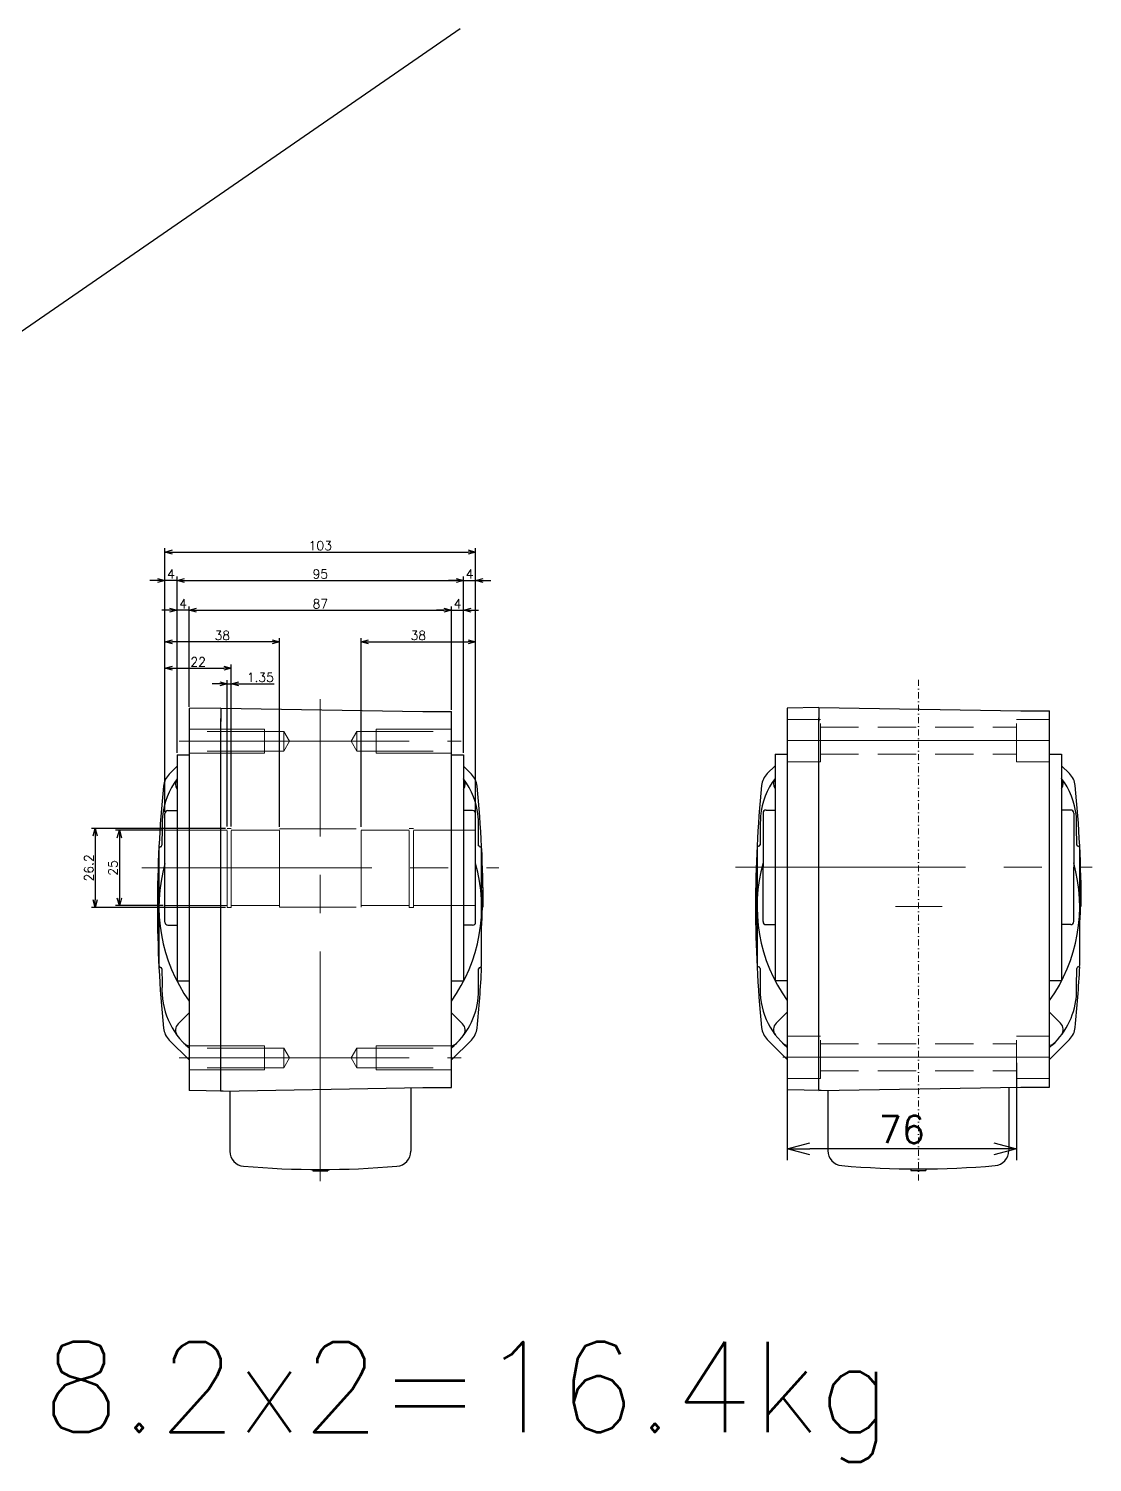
# Model space of a CAD drawing. Header units: millimetres. Extents: x -8731 to 85711, y -14522 to 31379.
# Drawn here: x 45084.9 to 45437.5, y 9695.4 to 10170.8 of the extents above; entities that cross this region are included whole.
import ezdxf

# ---------------------------------------------------------------- set-up
doc = ezdxf.new("R2010")
doc.units = ezdxf.units.MM
doc.header["$LTSCALE"] = 4
doc.header["$PDMODE"] = 99
doc.header["$PDSIZE"] = 1
for name, pattern in [('CENTER2', [28.575, 19.05, -3.175, 3.175, -3.175]), ('DASHDOT', [1, 0.5, -0.25, 0, -0.25]), ('HIDDEN', [9.525, 6.35, -3.175]), ('HIDDEN2', [4.7625, 3.175, -1.5875])]:
    doc.linetypes.add(name, pattern=pattern)
for name, color, linetype, lineweight in [('03_かくれ線', 6, 'HIDDEN2', 13), ('04_HIDDEN', 2, 'HIDDEN', 13), ('04_中心線', 1, 'CENTER2', 9), ('05_CENTER', 4, 'CENTER2', 13), ('08_DIM', 3, 'Continuous', 13)]:
    doc.layers.add(name, color=color, linetype=linetype, lineweight=lineweight)
doc.layers.add('10_DRAFT', color=8, linetype='Continuous', lineweight=0, plot=False)
doc.styles.add('KSS_TXT', font='txt.shx', dxfattribs={"bigfont": 'extfont2.shx'})
doc.dimstyles.new('KSS_DIM', dxfattribs={"dimscale": 3, "dimtxt": 3, "dimasz": 2.5, "dimexe": 1.25, "dimexo": 0.625, "dimtad": 1, "dimdsep": 46, "dimtxsty": 'KSS_TXT', "dimblk": 'OPEN30', "dimcen": 0, "dimazin": 2, "dimtfac": 0.75, "dimtmove": 0, "dimatfit": 3, "dimldrblk": 'OPEN30', "dimfxl": 1, "dimtolj": 1, "dimarcsym": 0})

# ---------------------------------------------------------------- blocks, each defined once
blk = doc.blocks.new('_Open30')
at = {"color": 0, "linetype": 'ByBlock', "lineweight": -2}
for p, q in [((-1, 0.268), (0, 0)), ((0, 0), (-1, -0.268)), ((0, 0), (-1, 0))]:
    blk.add_line(p, q, dxfattribs=at)
blk = doc.blocks.new('*D4134')
at = {"layer": '08_DIM', "color": 0, "lineweight": -2, "transparency": 16777216}
for p, q in [((45130.07, 9911.14), (45130.07, 9968.72)), ((45168.07, 9906.14), (45168.07, 9968.72)), ((45165.57, 9967.47), (45132.57, 9967.47))]:
    blk.add_line(p, q, dxfattribs=at)
at = {"layer": 'Defpoints', "color": 0, "transparency": 16777216}
for p in [(45130.07, 9967.47), (45130.07, 9910.52), (45168.07, 9905.52)]:
    blk.add_point(p, dxfattribs=at)
at = {"layer": '08_DIM', "color": 0, "lineweight": -2, "transparency": 16777216, "xscale": 2.5, "yscale": 2.5, "zscale": 2.5, "rotation": 180}
blk.add_blockref('_Open30', (45130.07, 9967.47), dxfattribs=at)
at = {"layer": '08_DIM', "color": 0, "lineweight": -2, "transparency": 16777216, "xscale": 2.5, "yscale": 2.5, "zscale": 2.5}
blk.add_blockref('_Open30', (45168.07, 9967.47), dxfattribs=at)
at = {"layer": '08_DIM', "color": 0, "transparency": 16777216, "insert": (45149.07, 9969.59), "char_height": 3, "attachment_point": 5, "style": 'KSS_TXT'}
blk.add_mtext('\\A1;38', dxfattribs=at)
blk = doc.blocks.new('*D4135')
at = {"layer": '08_DIM', "color": 0, "lineweight": -2, "transparency": 16777216}
for p, q in [((45195.07, 9906.14), (45195.07, 9968.72)), ((45233.07, 9911.14), (45233.07, 9968.72)), ((45197.57, 9967.47), (45230.57, 9967.47))]:
    blk.add_line(p, q, dxfattribs=at)
at = {"layer": 'Defpoints', "color": 0, "transparency": 16777216}
for p in [(45233.07, 9967.47), (45233.07, 9910.52), (45195.07, 9905.52)]:
    blk.add_point(p, dxfattribs=at)
at = {"layer": '08_DIM', "color": 0, "lineweight": -2, "transparency": 16777216, "xscale": 2.5, "yscale": 2.5, "zscale": 2.5, "rotation": 180}
blk.add_blockref('_Open30', (45195.07, 9967.47), dxfattribs=at)
at = {"layer": '08_DIM', "color": 0, "lineweight": -2, "transparency": 16777216, "xscale": 2.5, "yscale": 2.5, "zscale": 2.5}
blk.add_blockref('_Open30', (45233.07, 9967.47), dxfattribs=at)
at = {"layer": '08_DIM', "color": 0, "transparency": 16777216, "insert": (45214.07, 9969.59), "char_height": 3, "attachment_point": 5, "style": 'KSS_TXT'}
blk.add_mtext('\\A1;38', dxfattribs=at)
blk = doc.blocks.new('*D4137')
at = {"layer": '08_DIM', "color": 0, "lineweight": -2, "transparency": 16777216}
for p, q in [((45130.07, 9911.14), (45130.07, 9959.96)), ((45152.07, 9906.24), (45152.07, 9959.96)), ((45132.57, 9958.71), (45149.57, 9958.71))]:
    blk.add_line(p, q, dxfattribs=at)
at = {"layer": 'Defpoints', "color": 0, "transparency": 16777216}
for p in [(45152.07, 9958.71), (45130.07, 9910.52), (45152.07, 9905.62)]:
    blk.add_point(p, dxfattribs=at)
at = {"layer": '08_DIM', "color": 0, "lineweight": -2, "transparency": 16777216, "xscale": 2.5, "yscale": 2.5, "zscale": 2.5, "rotation": 180}
blk.add_blockref('_Open30', (45130.07, 9958.71), dxfattribs=at)
at = {"layer": '08_DIM', "color": 0, "lineweight": -2, "transparency": 16777216, "xscale": 2.5, "yscale": 2.5, "zscale": 2.5}
blk.add_blockref('_Open30', (45152.07, 9958.71), dxfattribs=at)
at = {"layer": '08_DIM', "color": 0, "transparency": 16777216, "insert": (45141.07, 9960.84), "char_height": 3, "attachment_point": 5, "style": 'KSS_TXT'}
blk.add_mtext('\\A1;22', dxfattribs=at)
blk = doc.blocks.new('*D4138')
at = {"layer": '08_DIM', "color": 0, "lineweight": -2, "transparency": 16777216}
for p, q in [((45150.72, 9906.24), (45150.72, 9954.8)), ((45152.07, 9906.24), (45152.07, 9954.8)), ((45148.22, 9953.55), (45145.72, 9953.55)), ((45150.72, 9953.55), (45152.07, 9953.55)), ((45154.57, 9953.55), (45166.32, 9953.55))]:
    blk.add_line(p, q, dxfattribs=at)
at = {"layer": 'Defpoints', "color": 0, "transparency": 16777216}
for p in [(45152.07, 9953.55), (45150.72, 9905.62), (45152.07, 9905.62)]:
    blk.add_point(p, dxfattribs=at)
at = {"layer": '08_DIM', "color": 0, "lineweight": -2, "transparency": 16777216, "xscale": 2.5, "yscale": 2.5, "zscale": 2.5}
blk.add_blockref('_Open30', (45150.72, 9953.55), dxfattribs=at)
at = {"layer": '08_DIM', "color": 0, "lineweight": -2, "transparency": 16777216, "xscale": 2.5, "yscale": 2.5, "zscale": 2.5, "rotation": 180}
blk.add_blockref('_Open30', (45152.07, 9953.55), dxfattribs=at)
at = {"layer": '08_DIM', "color": 0, "transparency": 16777216, "insert": (45161.69, 9955.68), "char_height": 3, "attachment_point": 5, "style": 'KSS_TXT'}
blk.add_mtext('\\A1;1.35', dxfattribs=at)
blk = doc.blocks.new('*D4139')
at = {"layer": '08_DIM', "color": 0, "lineweight": -2, "transparency": 16777216}
for p, q in [((45129.44, 9905.02), (45113.69, 9905.02)), ((45114.94, 9902.52), (45114.94, 9882.52)), ((45129.44, 9880.02), (45113.69, 9880.02))]:
    blk.add_line(p, q, dxfattribs=at)
at = {"layer": 'Defpoints', "color": 0, "transparency": 16777216}
for p in [(45130.07, 9905.02), (45114.94, 9880.02), (45130.07, 9880.02)]:
    blk.add_point(p, dxfattribs=at)
at = {"layer": '08_DIM', "color": 0, "lineweight": -2, "transparency": 16777216, "xscale": 2.5, "yscale": 2.5, "zscale": 2.5}
for p, rotation in [((45114.94, 9905.02), 90), ((45114.94, 9880.02), 270)]:
    blk.add_blockref('_Open30', p, dxfattribs=dict(at, rotation=rotation))
at = {"layer": '08_DIM', "color": 0, "transparency": 16777216, "insert": (45112.81, 9892.52), "char_height": 3, "attachment_point": 5, "rotation": 90, "style": 'KSS_TXT'}
blk.add_mtext('\\A1;25', dxfattribs=at)
blk = doc.blocks.new('*D4140')
at = {"layer": '08_DIM', "color": 0, "lineweight": -2, "transparency": 16777216}
for p, q in [((45150.09, 9905.62), (45105.69, 9905.62)), ((45106.94, 9903.12), (45106.94, 9881.92)), ((45150.09, 9879.42), (45105.69, 9879.42))]:
    blk.add_line(p, q, dxfattribs=at)
at = {"layer": 'Defpoints', "color": 0, "transparency": 16777216}
for p in [(45150.72, 9905.62), (45106.94, 9879.42), (45150.72, 9879.42)]:
    blk.add_point(p, dxfattribs=at)
at = {"layer": '08_DIM', "color": 0, "lineweight": -2, "transparency": 16777216, "xscale": 2.5, "yscale": 2.5, "zscale": 2.5}
for p, rotation in [((45106.94, 9905.62), 90), ((45106.94, 9879.42), 270)]:
    blk.add_blockref('_Open30', p, dxfattribs=dict(at, rotation=rotation))
at = {"layer": '08_DIM', "color": 0, "transparency": 16777216, "insert": (45104.82, 9892.52), "char_height": 3, "attachment_point": 5, "rotation": 90, "style": 'KSS_TXT'}
blk.add_mtext('\\A1;26.2', dxfattribs=at)
blk = doc.blocks.new('*D4143')
at = {"layer": '08_DIM', "color": 0, "lineweight": -2, "transparency": 16777216}
for p, q in [((45134.07, 9930.64), (45134.07, 9979.21)), ((45138.07, 9945.95), (45138.07, 9979.21)), ((45131.57, 9977.96), (45129.07, 9977.96)), ((45138.07, 9977.96), (45134.07, 9977.96)), ((45140.57, 9977.96), (45143.07, 9977.96))]:
    blk.add_line(p, q, dxfattribs=at)
at = {"layer": 'Defpoints', "color": 0, "transparency": 16777216}
for p in [(45134.07, 9977.96), (45138.07, 9945.33), (45134.07, 9930.02)]:
    blk.add_point(p, dxfattribs=at)
at = {"layer": '08_DIM', "color": 0, "lineweight": -2, "transparency": 16777216, "xscale": 2.5, "yscale": 2.5, "zscale": 2.5}
blk.add_blockref('_Open30', (45134.07, 9977.96), dxfattribs=at)
at = {"layer": '08_DIM', "color": 0, "lineweight": -2, "transparency": 16777216, "xscale": 2.5, "yscale": 2.5, "zscale": 2.5, "rotation": 180}
blk.add_blockref('_Open30', (45138.07, 9977.96), dxfattribs=at)
at = {"layer": '08_DIM', "color": 0, "transparency": 16777216, "insert": (45136.07, 9980.08), "char_height": 3, "attachment_point": 5, "style": 'KSS_TXT'}
blk.add_mtext('\\A1;4', dxfattribs=at)
blk = doc.blocks.new('*D4144')
at = {"layer": '08_DIM', "color": 0, "lineweight": -2, "transparency": 16777216}
for p, q in [((45127.57, 9987.84), (45125.07, 9987.84)), ((45130.07, 9911.14), (45130.07, 9989.09)), ((45134.07, 9987.84), (45130.07, 9987.84)), ((45134.07, 9930.64), (45134.07, 9989.09)), ((45136.57, 9987.84), (45139.07, 9987.84))]:
    blk.add_line(p, q, dxfattribs=at)
at = {"layer": 'Defpoints', "color": 0, "transparency": 16777216}
for p in [(45130.07, 9987.84), (45134.07, 9930.02), (45130.07, 9910.52)]:
    blk.add_point(p, dxfattribs=at)
at = {"layer": '08_DIM', "color": 0, "lineweight": -2, "transparency": 16777216, "xscale": 2.5, "yscale": 2.5, "zscale": 2.5}
blk.add_blockref('_Open30', (45130.07, 9987.84), dxfattribs=at)
at = {"layer": '08_DIM', "color": 0, "lineweight": -2, "transparency": 16777216, "xscale": 2.5, "yscale": 2.5, "zscale": 2.5, "rotation": 180}
blk.add_blockref('_Open30', (45134.07, 9987.84), dxfattribs=at)
at = {"layer": '08_DIM', "color": 0, "transparency": 16777216, "insert": (45132.07, 9989.97), "char_height": 3, "attachment_point": 5, "style": 'KSS_TXT'}
blk.add_mtext('\\A1;4', dxfattribs=at)
blk = doc.blocks.new('*D4145')
at = {"layer": '08_DIM', "color": 0, "lineweight": -2, "transparency": 16777216}
for p, q in [((45134.07, 9930.64), (45134.07, 9989.09)), ((45136.57, 9987.84), (45226.57, 9987.84)), ((45229.07, 9930.63), (45229.07, 9989.09))]:
    blk.add_line(p, q, dxfattribs=at)
at = {"layer": 'Defpoints', "color": 0, "transparency": 16777216}
for p in [(45229.07, 9987.84), (45134.07, 9930.02), (45229.07, 9930.01)]:
    blk.add_point(p, dxfattribs=at)
at = {"layer": '08_DIM', "color": 0, "lineweight": -2, "transparency": 16777216, "xscale": 2.5, "yscale": 2.5, "zscale": 2.5, "rotation": 180}
blk.add_blockref('_Open30', (45134.07, 9987.84), dxfattribs=at)
at = {"layer": '08_DIM', "color": 0, "lineweight": -2, "transparency": 16777216, "xscale": 2.5, "yscale": 2.5, "zscale": 2.5}
blk.add_blockref('_Open30', (45229.07, 9987.84), dxfattribs=at)
at = {"layer": '08_DIM', "color": 0, "transparency": 16777216, "insert": (45181.57, 9989.97), "char_height": 3, "attachment_point": 5, "style": 'KSS_TXT'}
blk.add_mtext('\\A1;95', dxfattribs=at)
blk = doc.blocks.new('*D4146')
at = {"layer": '08_DIM', "color": 0, "lineweight": -2, "transparency": 16777216}
for p, q in [((45226.57, 9987.84), (45224.07, 9987.84)), ((45229.07, 9930.63), (45229.07, 9989.09)), ((45229.07, 9987.84), (45233.07, 9987.84)), ((45233.07, 9911.14), (45233.07, 9989.09)), ((45235.57, 9987.84), (45238.07, 9987.84))]:
    blk.add_line(p, q, dxfattribs=at)
at = {"layer": 'Defpoints', "color": 0, "transparency": 16777216}
for p in [(45233.07, 9987.84), (45229.07, 9930.01), (45233.07, 9910.52)]:
    blk.add_point(p, dxfattribs=at)
at = {"layer": '08_DIM', "color": 0, "lineweight": -2, "transparency": 16777216, "xscale": 2.5, "yscale": 2.5, "zscale": 2.5}
blk.add_blockref('_Open30', (45229.07, 9987.84), dxfattribs=at)
at = {"layer": '08_DIM', "color": 0, "lineweight": -2, "transparency": 16777216, "xscale": 2.5, "yscale": 2.5, "zscale": 2.5, "rotation": 180}
blk.add_blockref('_Open30', (45233.07, 9987.84), dxfattribs=at)
at = {"layer": '08_DIM', "color": 0, "transparency": 16777216, "insert": (45231.07, 9989.97), "char_height": 3, "attachment_point": 5, "style": 'KSS_TXT'}
blk.add_mtext('\\A1;4', dxfattribs=at)
blk = doc.blocks.new('*D4147')
at = {"layer": '08_DIM', "color": 0, "lineweight": -2, "transparency": 16777216}
for p, q in [((45138.07, 9945.95), (45138.07, 9979.21)), ((45225.07, 9944.97), (45225.07, 9979.21)), ((45140.57, 9977.96), (45222.57, 9977.96))]:
    blk.add_line(p, q, dxfattribs=at)
at = {"layer": 'Defpoints', "color": 0, "transparency": 16777216}
for p in [(45225.07, 9977.96), (45138.07, 9945.33), (45225.07, 9944.35)]:
    blk.add_point(p, dxfattribs=at)
at = {"layer": '08_DIM', "color": 0, "lineweight": -2, "transparency": 16777216, "xscale": 2.5, "yscale": 2.5, "zscale": 2.5, "rotation": 180}
blk.add_blockref('_Open30', (45138.07, 9977.96), dxfattribs=at)
at = {"layer": '08_DIM', "color": 0, "lineweight": -2, "transparency": 16777216, "xscale": 2.5, "yscale": 2.5, "zscale": 2.5}
blk.add_blockref('_Open30', (45225.07, 9977.96), dxfattribs=at)
at = {"layer": '08_DIM', "color": 0, "transparency": 16777216, "insert": (45181.57, 9980.08), "char_height": 3, "attachment_point": 5, "style": 'KSS_TXT'}
blk.add_mtext('\\A1;87', dxfattribs=at)
blk = doc.blocks.new('*D4148')
at = {"layer": '08_DIM', "color": 0, "lineweight": -2, "transparency": 16777216}
for p, q in [((45225.07, 9944.97), (45225.07, 9979.21)), ((45229.07, 9930.63), (45229.07, 9979.21)), ((45222.57, 9977.96), (45220.07, 9977.96)), ((45225.07, 9977.96), (45229.07, 9977.96)), ((45231.57, 9977.96), (45234.07, 9977.96))]:
    blk.add_line(p, q, dxfattribs=at)
at = {"layer": 'Defpoints', "color": 0, "transparency": 16777216}
for p in [(45229.07, 9977.96), (45225.07, 9944.35), (45229.07, 9930.01)]:
    blk.add_point(p, dxfattribs=at)
at = {"layer": '08_DIM', "color": 0, "lineweight": -2, "transparency": 16777216, "xscale": 2.5, "yscale": 2.5, "zscale": 2.5}
blk.add_blockref('_Open30', (45225.07, 9977.96), dxfattribs=at)
at = {"layer": '08_DIM', "color": 0, "lineweight": -2, "transparency": 16777216, "xscale": 2.5, "yscale": 2.5, "zscale": 2.5, "rotation": 180}
blk.add_blockref('_Open30', (45229.07, 9977.96), dxfattribs=at)
at = {"layer": '08_DIM', "color": 0, "transparency": 16777216, "insert": (45227.07, 9980.08), "char_height": 3, "attachment_point": 5, "style": 'KSS_TXT'}
blk.add_mtext('\\A1;4', dxfattribs=at)
blk = doc.blocks.new('*D4149')
at = {"layer": '08_DIM', "color": 0, "lineweight": -2, "transparency": 16777216}
for p, q in [((45130.07, 9911.14), (45130.07, 9998.51)), ((45132.57, 9997.26), (45230.57, 9997.26)), ((45233.07, 9911.14), (45233.07, 9998.51))]:
    blk.add_line(p, q, dxfattribs=at)
at = {"layer": 'Defpoints', "color": 0, "transparency": 16777216}
for p in [(45233.07, 9997.26), (45130.07, 9910.52), (45233.07, 9910.52)]:
    blk.add_point(p, dxfattribs=at)
at = {"layer": '08_DIM', "color": 0, "lineweight": -2, "transparency": 16777216, "xscale": 2.5, "yscale": 2.5, "zscale": 2.5, "rotation": 180}
blk.add_blockref('_Open30', (45130.07, 9997.26), dxfattribs=at)
at = {"layer": '08_DIM', "color": 0, "lineweight": -2, "transparency": 16777216, "xscale": 2.5, "yscale": 2.5, "zscale": 2.5}
blk.add_blockref('_Open30', (45233.07, 9997.26), dxfattribs=at)
at = {"layer": '08_DIM', "color": 0, "transparency": 16777216, "insert": (45181.57, 9999.39), "char_height": 3, "attachment_point": 5, "style": 'KSS_TXT'}
blk.add_mtext('\\A1;103', dxfattribs=at)
blk = doc.blocks.new('GM-SHYM-RH 0.2kW、1／＊、200V、60Hzc_1_1')
at = {"color": 0}
for p, q in [((18.5, 52.99), (8, 52.81)), ((8, 52.81), (8, -73.81)), ((18.5, 53.01), (18.5, 48.5)), ((18.5, 53), (85.5, 51.83)), ((18.5, -64.89), (18.5, 49.51)), ((85.5, 51.83), (95, 51.83)), ((95, -59.28), (95, 51.83)), ((4, 33.69), (1.41, 31.1)), ((4, 37.5), (4, -37.5)), ((4, 37.5), (8, 37.5)), ((95, 37.49), (99, 37.49)), ((99, 37.49), (99, -37.49)), ((99, 33.69), (101.59, 31.1)), ((0, -18), (0, 18)), ((1, 19), (4, 19)), ((102, 19), (99, 19)), ((103, -18), (103, 18)), ((-2, 6.5), (-2, -32.5)), ((105, -32.5), (105, 7.01)), ((1, -19), (4, -19)), ((102, -19), (99, -19)), ((4, -37.5), (8, -37.5)), ((95, -37.49), (99, -37.49)), ((8, -48.01), (4.35, -51.67)), ((95, -48.01), (98.65, -51.67)), ((8, -63.69), (1.41, -57.1)), ((95, -63.69), (101.59, -57.1)), ((95, -72.85), (95, -59.28)), ((18.5, -74.02), (18.5, -64.89)), ((18.5, -74.02), (18.5, -69.51)), ((19.25, -74), (8, -73.81)), ((18.5, -74.02), (85.5, -72.85)), ((21.5, -73.97), (21.5, -93.94)), ((81.5, -72.92), (81.5, -93.94)), ((85.5, -72.85), (95, -72.85)), ((49, -99.99), (49, -100.5)), ((49, -100.5), (54, -100.5)), ((54, -99.99), (54, -100.5))]:
    blk.add_line(p, q, dxfattribs=at)
for centre, radius, start, end in [((24, 14.5), 25, 143.1301, 174.2698), ((6.08, 26.43), 6.6, 135, 174.2563), ((6.47, 27.79), 3, 145.3407, 214.6593), ((96.53, 27.79), 3, 325.3407, 34.6593), ((79, 14.5), 25, 5.7302, 36.8699), ((96.92, 26.43), 6.6, 5.7437, 45), ((398.1, -13), 400.6, 174.2563, 180), ((-295.1, -13), 400.6, 0, 5.7437), ((399, 7), 400, 178.568, 179.9285), ((1, 18), 1, 90, 180), ((102, 18), 1, 0, 90), ((-296, 7), 400, 0.053, 1.432), ((-1.5, 6.5), 0.5, 90, 180), ((-1.5, 7.5), 0.5, 270, 0), ((104.5, 7.5), 0.5, 180, 270), ((104.5, 6.5), 0.5, 0, 90), ((51.5, -13), 53.5, 164.2841, 215.6016), ((51.5, -13), 53.5, 324.3984, 15.7159), ((398.1, -13), 400.6, 179.0703, 180), ((398.1, 0), 400.6, 180.9297, 182.8629), ((-295.1, 0), 400.6, 357.1371, 359.0703), ((398.1, -13), 400.6, 180, 185.7437), ((1, -18), 1, 180, 270), ((102, -18), 1, 270, 0), ((-1.5, -32.5), 0.5, 180, 270), ((-1.5, -33.5), 0.5, 0, 90), ((-295.1, -13), 400.6, 354.2563, 357.1371), ((104.5, -33.5), 0.5, 90, 180), ((104.5, -32.5), 0.5, 270, 0), ((399, -33), 400, 180.0715, 180.8595), ((-296, -33), 400, 358.568, 359.9285), ((24, -40.5), 25, 176.5613, 230.2082), ((79, -40.5), 25, 309.7918, 354.2698), ((6.47, -53.79), 3, 135, 217.1625), ((96.53, -53.79), 3, 322.8375, 45), ((6.08, -52.43), 6.6, 185.7437, 225), ((96.92, -52.43), 6.6, 315, 354.2563), ((8.41, -56.02), 3, 224.8696, 262.1781), ((94.59, -56.02), 3, 277.8219, 315.1304), ((26.5, -93.94), 5, 180, 265.1386), ((76.5, -93.94), 5, 274.8614, 0), ((51.5, 200), 300, 265.1386, 274.8614)]:
    blk.add_arc(centre, radius, start, end, dxfattribs=at)
at = {"layer": '04_HIDDEN', "color": 0}
for p, q in [((33, 46), (8, 46)), ((39.44, 45.25), (8, 45.25)), ((33, 38), (33, 46)), ((39.44, 45.25), (41.32, 42)), ((39.44, 38.75), (39.44, 45.25)), ((63.56, 45.25), (61.68, 42)), ((63.56, 38.75), (63.56, 45.25)), ((63.56, 45.25), (95, 45.25)), ((70, 38), (70, 46)), ((70, 46), (95, 46)), ((39.44, 38.75), (8, 38.75)), ((41.32, 42), (39.44, 38.75)), ((61.68, 42), (63.56, 38.75)), ((63.56, 38.75), (95, 38.75)), ((33, 38), (8, 38)), ((70, 38), (95, 38)), ((0, 12.5), (20.65, 12.5)), ((20.65, 13.1), (22, 13.1)), ((20.65, -13.1), (20.65, 13.1)), ((22, -13.1), (22, 13.1)), ((22, 12.5), (38, 12.5)), ((38, -13), (38, 13)), ((38, 13), (65, 13)), ((65, -13), (65, 13)), ((65, 12.5), (81, 12.5)), ((82.35, 13.1), (81, 13.1)), ((81, -13.1), (81, 13.1)), ((82.35, -13.1), (82.35, 13.1)), ((82.35, 12.5), (103, 12.5)), ((0, -12.5), (20.65, -12.5)), ((20.65, -13.1), (22, -13.1)), ((22, -12.5), (38, -12.5)), ((38, -13), (65, -13)), ((65, -12.5), (81, -12.5)), ((82.35, -13.1), (81, -13.1)), ((82.35, -12.5), (103, -12.5)), ((33, -59), (8, -59)), ((39.44, -59.75), (8, -59.75)), ((33, -67), (33, -59)), ((39.44, -59.75), (41.32, -63)), ((39.44, -66.25), (39.44, -59.75)), ((63.56, -59.75), (61.68, -63)), ((63.56, -66.25), (63.56, -59.75)), ((63.56, -59.75), (95, -59.75)), ((70, -67), (70, -59)), ((70, -59), (95, -59)), ((39.44, -66.25), (8, -66.25)), ((41.32, -63), (39.44, -66.25)), ((61.68, -63), (63.56, -66.25)), ((63.56, -66.25), (95, -66.25)), ((33, -67), (8, -67)), ((70, -67), (95, -67))]:
    blk.add_line(p, q, dxfattribs=at)
at = {"layer": '05_CENTER', "color": 0}
for p, q in [((51.5, -103.88), (51.5, 55.94)), ((4.75, 42), (98.25, 42)), ((-7.65, 0), (110.65, 0)), ((4.75, -63), (98.25, -63))]:
    blk.add_line(p, q, dxfattribs=at)
at = {"layer": '10_DRAFT'}
blk.add_line((59.41, -13), (43.91, -13), dxfattribs=at)
blk = doc.blocks.new('*D4548')
at = {"color": 0, "lineweight": -2, "transparency": 16777216}
for p, q in [((45336.37, 9827.84), (45336.37, 9795.65)), ((45412.37, 9827.84), (45412.37, 9795.65)), ((45404.87, 9799.4), (45343.87, 9799.4))]:
    blk.add_line(p, q, dxfattribs=at)
at = {"layer": 'Defpoints', "color": 0, "transparency": 16777216}
for p in [(45336.37, 9829.71), (45412.37, 9829.71), (45336.37, 9799.4)]:
    blk.add_point(p, dxfattribs=at)
at = {"color": 0, "lineweight": -2, "transparency": 16777216, "xscale": 7.5, "yscale": 7.5, "zscale": 7.5, "rotation": 180}
blk.add_blockref('_Open30', (45336.37, 9799.4), dxfattribs=at)
at = {"color": 0, "lineweight": -2, "transparency": 16777216, "xscale": 7.5, "yscale": 7.5, "zscale": 7.5}
blk.add_blockref('_Open30', (45412.37, 9799.4), dxfattribs=at)
at = {"color": 0, "transparency": 16777216, "insert": (45374.37, 9805.78), "char_height": 9, "attachment_point": 5, "style": 'KSS_TXT'}
blk.add_mtext('\\A1;76', dxfattribs=at)

msp = doc.modelspace()

# ---------------------------------------------------------------- linework, layer by layer
at = {"color": 3}
msp.add_line((45227.97023, 10170.78731), (44608.79424, 9743.54789), dxfattribs=at)
for p, q in [((45346.87127, 9945.70567), (45336.37127, 9945.52239)), ((45336.37127, 9945.52239), (45336.37127, 9818.9064)), ((45346.87127, 9945.72312), (45346.87127, 9941.21439)), ((45346.87127, 9945.71439), (45413.87127, 9944.5449)), ((45346.87127, 9827.8269), (45346.87127, 9942.22312)), ((45413.87127, 9944.5449), (45423.37127, 9944.5449)), ((45423.37127, 9833.43275), (45423.37127, 9944.5449)), ((45332.37127, 9926.40102), (45329.78242, 9923.81217)), ((45332.37127, 9930.21439), (45332.37127, 9855.21439)), ((45332.37127, 9930.21439), (45336.37127, 9930.21439)), ((45423.37127, 9930.20567), (45427.37127, 9930.20567)), ((45427.37127, 9930.20567), (45427.37127, 9855.22312)), ((45427.37127, 9926.40102), (45429.96012, 9923.81217)), ((45329.37127, 9911.71439), (45332.37127, 9911.71439)), ((45430.37127, 9911.71439), (45427.37127, 9911.71439)), ((45328.37127, 9910.71439), (45328.37127, 9892.71439)), ((45431.37127, 9910.71439), (45431.37127, 9892.71439)), ((45326.37127, 9899.21439), (45326.37127, 9860.21439)), ((45433.37127, 9860.21439), (45433.37127, 9899.72314)), ((45328.37127, 9874.71439), (45328.37127, 9892.71439)), ((45431.37127, 9874.71439), (45431.37127, 9892.71439)), ((45329.37127, 9873.71439), (45332.37127, 9873.71439)), ((45430.37127, 9873.71439), (45427.37127, 9873.71439)), ((45332.37127, 9855.21439), (45336.37127, 9855.21439)), ((45423.37127, 9855.22312), (45427.37127, 9855.22312)), ((45336.37127, 9844.69968), (45332.71759, 9841.046)), ((45423.37127, 9844.69968), (45427.02495, 9841.046)), ((45336.37127, 9829.02777), (45329.78242, 9835.61662)), ((45423.37127, 9829.02777), (45429.96012, 9835.61662)), ((45423.37127, 9819.86643), (45423.37127, 9833.43275)), ((45346.87127, 9818.69694), (45346.87127, 9827.8269)), ((45346.87127, 9818.69694), (45346.87127, 9823.20567)), ((45347.62127, 9818.71003), (45336.37127, 9818.9064)), ((45346.87127, 9818.69694), (45413.87127, 9819.86643)), ((45349.87127, 9818.7493), (45349.87127, 9798.77563)), ((45409.87127, 9819.79661), (45409.87127, 9798.77563)), ((45413.87127, 9819.86643), (45423.37127, 9819.86643)), ((45377.37127, 9792.72481), (45377.37127, 9792.21439)), ((45382.37127, 9792.72481), (45382.37127, 9792.21439)), ((45377.37127, 9792.21439), (45382.37127, 9792.21439))]:
    msp.add_line(p, q)
for centre, radius, start, end in [((45352.37127, 9907.21439), 25, 143.130102, 174.269825), ((45334.44932, 9919.14526), 6.6, 135, 174.256318), ((45334.83891, 9920.50411), 3, 145.3407, 214.6593), ((45407.37127, 9907.21439), 25, 5.730175, 36.869898), ((45424.90363, 9920.50411), 3, 325.3407, 34.6593), ((45425.29322, 9919.14526), 6.6, 5.743682, 45), ((45726.47127, 9879.71439), 400.6, 174.256318, 180), ((45033.27127, 9879.71439), 400.6, 0, 5.743682), ((45329.37127, 9910.71439), 1, 90, 180), ((45430.37127, 9910.71439), 1, 0, 90), ((45727.37127, 9899.71439), 400, 178.568016, 179.92847), ((45032.37127, 9899.71439), 400, 0.053, 1.431984), ((45326.87127, 9899.21439), 0.5, 90, 180), ((45326.87127, 9900.21439), 0.5, 270, 0), ((45432.87127, 9900.21439), 0.5, 180, 270), ((45432.87127, 9899.21439), 0.5, 0, 90), ((45379.87127, 9879.71439), 53.5, 164.284144, 215.601639), ((45379.87127, 9879.71439), 53.5, 324.398361, 15.715856), ((45726.47127, 9879.71439), 400.6, 179.070297, 180), ((45726.47127, 9892.71439), 400.6, 180.929703, 182.862941), ((45033.27127, 9892.71439), 400.6, 357.137059, 359.070297), ((45726.47127, 9879.71439), 400.6, 180, 185.743682), ((45329.37127, 9874.71439), 1, 180, 270), ((45430.37127, 9874.71439), 1, 270, 0), ((45326.87127, 9860.21439), 0.5, 180, 270), ((45326.87127, 9859.21439), 0.5, 0, 90), ((45727.37127, 9859.71439), 400, 180.07153, 180.859541), ((45033.27127, 9879.71439), 400.6, 354.256318, 357.137059), ((45032.37127, 9859.71439), 400, 358.568016, 359.92847), ((45432.87127, 9859.21439), 0.5, 90, 180), ((45432.87127, 9860.21439), 0.5, 270, 0), ((45352.37127, 9852.21439), 25, 176.56135, 230.208181), ((45407.37127, 9852.21439), 25, 309.791819, 354.269825), ((45334.83891, 9838.92468), 3, 135, 217.16252), ((45424.90363, 9838.92468), 3, 322.83748, 45), ((45334.44932, 9840.28353), 6.6, 185.743682, 225), ((45425.29322, 9840.28353), 6.6, 315, 354.256318), ((45336.77955, 9836.6935), 3, 224.869579, 262.17814), ((45422.96299, 9836.6935), 3, 277.82186, 315.130421), ((45354.87127, 9798.77563), 5, 180, 265.138595), ((45404.87127, 9798.77563), 5, 274.861405, 0), ((45379.87127, 10092.71439), 300, 265.138595, 274.861405)]:
    msp.add_arc(centre, radius, start, end)
at = {"layer": '03_かくれ線'}
for p, q in [((45336.37127, 9941.71439), (45347.37127, 9941.71439)), ((45347.37127, 9927.71439), (45347.37127, 9941.71439)), ((45412.37127, 9927.71439), (45412.37127, 9941.71439)), ((45423.37127, 9941.71439), (45412.37127, 9941.71439)), ((45347.37127, 9939.21439), (45412.37127, 9939.21439)), ((45336.37127, 9927.71439), (45347.37127, 9927.71439)), ((45347.37127, 9930.21439), (45412.37127, 9930.21439)), ((45423.37127, 9927.71439), (45412.37127, 9927.71439)), ((45336.37127, 9836.71439), (45347.37127, 9836.71439)), ((45347.37127, 9822.71439), (45347.37127, 9836.71439)), ((45423.37127, 9836.71439), (45412.37127, 9836.71439)), ((45412.37127, 9822.71439), (45412.37127, 9836.71439)), ((45347.37127, 9834.21439), (45412.37127, 9834.21439)), ((45336.37127, 9822.71439), (45347.37127, 9822.71439)), ((45347.37127, 9825.21439), (45412.37127, 9825.21439)), ((45423.37127, 9822.71439), (45412.37127, 9822.71439))]:
    msp.add_line(p, q, dxfattribs=at)
at = {"layer": '04_中心線', "linetype": 'DASHDOT'}
msp.add_line((45379.87127, 9788.83206), (45379.87127, 9955.09423), dxfattribs=at)
at = {"layer": '04_中心線'}
for p, q in [((45336.37127, 9934.71439), (45379.87127, 9934.71439)), ((45379.87127, 9934.71439), (45423.37127, 9934.71439)), ((45319.25054, 9892.71439), (45437.5443, 9892.71439)), ((45387.77934, 9879.71439), (45372.27878, 9879.71439)), ((45334.91046, 9829.71439), (45379.87127, 9829.71439)), ((45379.87127, 9829.71439), (45423.37127, 9829.71439))]:
    msp.add_line(p, q, dxfattribs=at)

# ---------------------------------------------------------------- block references
at = {"color": 4}
msp.add_blockref('GM-SHYM-RH 0.2kW、1／＊、200V、60Hzc_1_1', (45130.06881, 9892.51852), dxfattribs=at)

# ---------------------------------------------------------------- texts
at = {"layer": '08_DIM', "color": 6, "style": 'KSS_TXT'}
msp.add_text('8.2x2=16.4kg', height=30, dxfattribs=at).set_placement((45089.37636, 9705.41847))

# ---------------------------------------------------------------- dimensions: what is measured, and where the dimension line sits
dim = msp.add_linear_dim(base=(45336.37127, 9799.40452), p1=(45412.37127, 9829.71439), p2=(45336.37127, 9829.71439), dimstyle='KSS_DIM')
dim.commit()
dim.dimension.update_dxf_attribs({"geometry": '*D4548', "text_midpoint": (45374.37127, 9805.77952)})
at = {"layer": '08_DIM'}
for base, p1, p2, picture, middle in [((45233.06881, 9997.26213), (45130.06881, 9910.51852), (45233.06881, 9910.51852), '*D4149', (45181.56881, 9999.38713)), ((45130.06881, 9987.84119), (45134.06881, 9930.01852), (45130.06881, 9910.51852), '*D4144', (45132.06881, 9989.96619)), ((45229.06881, 9987.84119), (45134.06881, 9930.01852), (45229.06881, 9930.00979), '*D4145', (45181.56881, 9989.96827)), ((45233.06881, 9987.84119), (45229.06881, 9930.00979), (45233.06881, 9910.51852), '*D4146', (45231.06881, 9989.96619)), ((45134.06881, 9977.95944), (45138.06881, 9945.32652), (45134.06881, 9930.01852), '*D4143', (45136.06881, 9980.08444)), ((45225.06881, 9977.95944), (45138.06881, 9945.32652), (45225.06881, 9944.34903), '*D4147', (45181.56881, 9980.08444)), ((45229.06881, 9977.95944), (45225.06881, 9944.34903), (45229.06881, 9930.00979), '*D4148', (45227.06881, 9980.08444)), ((45130.06881, 9967.46735), (45168.06881, 9905.51852), (45130.06881, 9910.51852), '*D4134', (45149.06881, 9969.59235)), ((45233.06881, 9967.46735), (45195.06881, 9905.51852), (45233.06881, 9910.51852), '*D4135', (45214.06881, 9969.59235)), ((45152.06881, 9958.71182), (45130.06881, 9910.51852), (45152.06881, 9905.61852), '*D4137', (45141.06881, 9960.83682)), ((45152.06881, 9953.54954), (45150.71881, 9905.61852), (45152.06881, 9905.61852), '*D4138', (45161.69381, 9955.67662))]:
    dim = msp.add_linear_dim(base=base, p1=p1, p2=p2, dimstyle='KSS_DIM', override={"dimscale": 1}, dxfattribs=at)
    dim.commit()
    dim.dimension.update_dxf_attribs({"geometry": picture, "text_midpoint": middle})
for base, p1, p2, picture, middle in [((45106.94064, 9879.41852), (45150.71881, 9905.61852), (45150.71881, 9879.41852), '*D4140', (45104.81564, 9892.51852)), ((45114.94159, 9880.01852), (45130.06881, 9905.01852), (45130.06881, 9880.01852), '*D4139', (45112.8145, 9892.51852))]:
    dim = msp.add_linear_dim(base=base, p1=p1, p2=p2, angle=90, dimstyle='KSS_DIM', override={"dimscale": 1}, dxfattribs=at)
    dim.commit()
    dim.dimension.update_dxf_attribs({"geometry": picture, "text_midpoint": middle})

doc.saveas('drawing.dxf')
